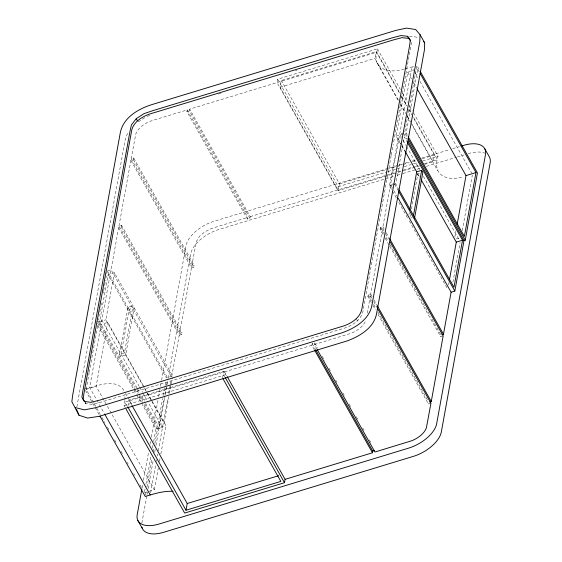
<?xml version="1.0" encoding="UTF-8"?>
<svg xmlns="http://www.w3.org/2000/svg" width="562" height="562" viewBox="0 0 562 562"><rect width="100%" height="100%" fill="white"/><g stroke="black" fill="none" stroke-linecap="round" stroke-linejoin="round"><path stroke-width="0.42" stroke-dasharray="2.81 2.11" d="M124.862 400.474L124.104 405.581L125.776 408.546M124.94 399.596L124.94 394.468M76.868 406.881L125.129 140.043L127.848 132.393M411.532 42.241L393.393 143.486M98.385 319.933L98.631 318.556M99.095 316.02L99.397 314.334M99.811 312.065L100.774 306.754M101.055 305.229L101.469 302.939M103.267 293.034L103.541 291.509M103.682 290.751L104.23 287.702M104.644 285.419L105.614 280.101M106.021 277.832L106.33 276.146M106.787 273.61L107.166 271.544M93.489 402.385L86.148 389.354L89.119 372.999M89.253 372.255L97.746 325.44L107.728 322.405L144.244 387.218M137.03 388.124L99.6 321.703L108.15 274.607L114.388 272.711L133.025 305.784L124.476 352.873L119.488 354.39L120.647 356.463L125.642 354.938L134.185 307.85L129.197 309.367L120.647 356.463M121.462 225.229L182.025 332.718L179.531 333.477L118.968 225.994L121.462 225.229L121.16 226.915L118.659 227.673L89.667 387.45L96.545 399.652M118.968 225.994L130.869 160.395L133.363 159.636L133.672 157.957L131.171 158.716L191.74 266.198L194.234 265.44L133.672 157.957M131.171 158.716L135.751 134.17A16.41 8.479 -29.4 0 1 151.403 120.83L187.188 109.899L247.751 217.382L247.449 219.061L249.942 218.302L250.245 216.623L189.682 109.14L376.849 52.217L377.46 48.852L277.635 79.207L277.024 82.572L337.593 190.054L338.205 186.689L277.635 79.207M124.476 352.873L105.839 319.806L114.388 272.711M144.385 492.705L154.367 489.671L96.13 386.319L107.728 322.405M119.488 354.39L128.031 307.302L133.025 305.784M127.918 406.052L128.986 400.165L223.817 371.32L226.381 375.88M247.449 219.061L186.886 111.578L187.188 109.899M249.942 218.302L189.38 110.819L189.682 109.14M142.053 488.055L142.678 484.606M143.458 480.292L148.621 451.827M150.033 444.064L150.504 441.479M151.283 437.166L158.013 400.074M158.639 396.624L160.36 387.141M160.521 386.277L161.456 381.099M161.61 380.242L186.029 245.685A27.707 14.31 -29.4 0 1 214.038 221.28L404.127 163.465M144.539 491.848L145.467 486.713M145.937 484.128L150.988 456.295M152.471 448.125L153.012 445.153M153.686 441.444L155.976 428.792L142.291 404.507M168.902 396.554L164.076 423.151L157.838 425.048L162.664 398.451M163.219 395.402L164.603 387.78M165.017 385.497L165.699 381.703M145.509 494.967L146.211 491.104M146.956 487.015L152.154 458.36M153.37 451.679L154.178 447.226M154.845 443.516L157.451 429.178L137.95 394.573M164.659 395.943L158.695 428.799L144.546 403.692M164.933 394.419L166.176 387.583M166.584 385.314L167.357 381.092M141.856 523.06L146.865 495.459M147.019 494.595L147.49 492.01M148.115 488.561L153.285 460.095M154.69 452.333L155.316 448.883M155.941 445.434L164.554 397.994M165.179 394.545L167.996 379.02M168.15 378.156L190.687 253.954A27.707 14.31 -29.4 0 1 218.695 229.549L393.716 176.313M150.616 492.818L155.8 464.268M156.334 461.297L156.608 459.814M157.283 456.098L157.683 453.871M158.224 450.907L167.848 397.854M168.677 393.288L170.167 385.089M170.3 384.359L171.01 380.418M118.659 227.673L179.222 335.156L171.593 377.2L111.03 269.718L107.286 270.856M179.531 333.477L191.431 267.877L130.869 160.395M191.74 266.198L196.321 241.632L199.398 236.454L204.554 231.994L211.551 228.46L247.751 217.382M169.457 393.505L171.066 384.619M171.22 383.762L172.316 377.741M179.222 335.156L181.723 334.397L182.025 332.718M191.431 267.877L193.925 267.119L194.234 265.44M154.367 489.671L158.273 468.111M159.489 461.43L160.163 457.714M160.837 453.998L165.959 425.757L152.26 401.437M222.594 378.05L223.817 371.32M224.779 376.73L223.922 375.219L224.533 371.861L226.809 375.894M419.716 165.839L338.31 190.595L280.08 87.243L281.295 80.521L376.126 51.676L399.533 93.215M338.31 190.595L339.532 183.865L281.295 80.521M314.404 349.775L311.875 345.293L312.184 343.614L314.678 342.855L317.621 348.075M316.898 349.016L314.376 344.534L314.678 342.855M398.458 100.198L374.91 58.406L376.126 51.676M391.187 155.653L363.438 308.545C362.553 320.221 350.878 326.775 340.607 329.29L101.322 402.069L92.758 404.359L85.838 403.642L84.455 401.437M391.335 154.838L393.245 144.301M400.509 143.872L396.168 136.159L407.759 72.245L412.754 70.728M371.257 302.447L367.892 296.476L368.194 294.797L370.695 294.038L382.596 228.439L380.102 229.198L383.467 235.169M380.102 229.198L380.404 227.519L382.898 226.76L411.89 66.983L413.555 66.471M396.28 197.88L389.501 185.853L398.051 138.765L401.12 137.831M367.225 313.139L370.386 295.717L367.892 296.476M399.139 189.991L395.746 183.957L404.289 136.868L407.689 142.903M407.352 135.259L406.143 133.124L417.742 69.21L416.077 69.716M408.918 214.649L409.276 212.647M410.084 216.714L410.443 214.719M411.482 209.008L417.847 173.904L420.348 173.145M424.64 164.336L433.14 161.751L434.363 155.028L412.22 115.73M413.449 112.723L438.023 156.334C431.932 175.456 446.909 181.596 463.172 176.889M454.848 237.052L455.965 230.87M448.518 284.927L448.94 282.588M430.949 403.2L428.455 403.959L428.764 402.28M443.158 335.921L440.664 336.68L440.966 335.001L430.871 317.087M452.923 282.11L460.116 242.461M462.273 230.575L472.326 175.168M138.301 121.856L146.261 116.72M147.061 116.418L150.279 115.217M218.393 94.051L220.733 93.341M295.387 70.629L296.947 70.159M186.886 111.578L189.38 110.819M280.08 87.243L374.91 58.406M403.846 132.99L399.687 134.255L401.963 138.294M396.168 136.159L406.143 133.124M404.97 163.205L409.157 161.933M412.508 160.915L415.852 159.896M421.718 158.112L449.354 149.71M452.698 148.691L459.4 146.654M339.532 183.865L385.406 169.914M386.951 169.443L396.203 166.633M396.976 166.394L402.378 164.75M403.144 164.518L409.319 162.643M412.403 161.701L416.252 160.535M422.406 158.66L434.363 155.028M338.205 186.689L387.344 171.747M388.11 171.515L395.824 169.169M397.369 168.698L401.999 167.293M404.31 166.584L411.251 164.476M413.562 163.774L418.95 162.137M422.75 160.978L438.023 156.334M250.245 216.623L395.212 172.527M397.531 171.824L402.926 170.188M403.699 169.949L414.482 166.668M415.255 166.436L418.332 165.502M424.38 163.661L437.412 159.699L413.358 117.008M397.067 175.295L402.09 173.77M402.926 173.51L420.517 168.164M426.375 166.38L456.52 157.212M457.363 156.96L464.057 154.922M394.271 183.57L390.534 184.715L392.662 188.495M389.501 185.853L392.578 184.919M393.365 184.68L395.746 183.957M410.632 218.168L412.297 217.663M96.889 321.696L101.877 320.178L139.137 386.305M99.6 321.703L105.839 319.806M456.063 239.005L459.393 237.993M84.679 388.967C96.559 386.263 116.418 377.144 124.357 391.201M86.148 389.354L96.13 386.319M311.875 345.293L124.715 402.216L127.293 406.79M314.376 344.534L350.147 333.603A16.41 8.479 -29.4 0 0 365.806 320.291M124.104 405.581L223.922 375.219M155.976 428.792L165.959 425.757M157.451 429.178L162.439 427.661L147.588 401.303M404.296 68.964C391.552 73.727 371.573 70.173 376.849 52.217L399.73 92.814M405.146 68.747L411.89 66.983L414.145 70.974M409.473 36.776L411.883 36.298L418.704 37.535M84.918 402.167L85.838 403.642L84.967 402.216M418.971 69.168L416.885 65.459L404.675 132.737L407.576 137.887M417.742 69.21L419.343 72.041M414.988 72.47L417.903 77.654M420.004 81.371L471.616 172.97M407.759 72.245L412.087 79.923M413.758 82.888L416.786 88.255M377.46 48.852L400.341 89.456M402.455 93.208L407.527 102.214M409.642 105.965L412.178 110.468M401.76 96.425L406.916 105.579M409.031 109.33L411.637 113.96M401.647 96.966L406.726 105.972M408.841 109.73L411.798 114.985M400.425 103.696L405.504 112.702M407.45 116.158L410.45 121.476M412.157 124.518L433.14 161.751M377.207 63.225L398.254 100.577M400.404 104.391L405.553 113.538M407.274 116.587L410.281 121.926M410.71 122.685L437.77 170.715M403.797 133.77L406.846 139.179M403.109 140.331L406.157 145.741M406.572 146.478L419.617 169.626M423.418 176.377L459.512 240.431M398.051 138.765L401.437 144.778M401.837 145.488L404.83 150.792M417.847 173.904L419.561 176.939M401.732 146.036L404.731 151.354M417.144 173.398L419.582 177.711M394.643 184.231L398.472 191.031M393.892 190.687L397.678 197.403M398.823 202.39L408.138 218.927M409.305 220.992L447.738 289.205M382.898 226.76L384.162 229.001M386.263 232.731L389.628 238.702M382.596 228.439L385.118 232.921M385.539 233.666L388.483 238.892M380.404 227.519L383.769 233.49M385.869 237.22L387.977 240.95M390.077 244.688L417.418 293.202M418.254 294.699L430.457 316.343M385.146 238.155L389.354 245.622M389.775 246.367L440.664 336.68M370.695 294.038L372.374 297.017M374.06 300.003L377.425 305.974M370.386 295.717L372.072 298.703M373.751 301.689L377.538 308.405M368.194 294.797L371.559 300.761M373.667 304.499L375.767 308.229M377.868 311.959L413.618 375.409M414.039 376.154L419.926 386.607M421.191 388.841L428.342 401.528M372.936 305.433L375.465 309.908M377.987 314.39L428.455 403.959M322.251 356.287L324.773 360.769M328.981 368.229L330.66 371.215M335.711 380.172L336.968 382.413M342.855 392.866L344.541 395.852M349.171 404.057L350.85 407.043M356.315 416.751L358.001 419.737M362.623 427.942L364.309 430.928M369.353 439.884L371.461 443.622M312.184 343.614L315.127 348.833M133.363 159.636L193.925 267.119M121.16 226.915L181.723 334.397M134.185 307.85L172.618 376.062L166.38 377.959L108.15 274.607M128.031 307.302L129.197 309.367M107.658 271.509L167.476 377.671M144.553 387.759L147.118 392.318M147.546 393.077L151.859 400.727M125.642 354.938L146.991 392.838M147.181 393.168L151.691 401.17M151.873 401.5L164.076 423.151M139.559 387.056L142.516 392.304M142.945 393.056L147.167 400.558M137.423 388.82L139.769 392.986M141.722 396.456L144.462 401.317M145.635 403.397L157.838 425.048M98.505 321.97L135.161 387.028M137.121 390.499L138.294 392.585M139.074 393.976L143.373 401.605M97.739 323.206L134.571 388.574M134.992 389.318L137.528 393.822M97.746 325.44L136.376 394.004M136.798 394.756L141.87 403.755M125.642 393.491L127.363 396.54M127.792 397.306L132.52 405.687M128.986 400.165L131.986 405.483M96.945 400.369L104.272 413.372M94.332 403.881L100.247 414.384M101.94 417.383L104.904 422.638M107.44 427.141L109.133 430.141M114.627 439.898L116.32 442.905M120.971 451.16L122.664 454.166M127.314 462.421L128.164 463.917M133.658 473.675L134.508 475.178M139.987 484.908L141.589 487.739M85.515 390.45L92.365 402.603M92.779 403.347L99.523 415.311M356.505 318.752L357.348 321.127M468.244 153.644A27.707 14.31 -29.4 0 1 484.999 153.208"/><path stroke-width="0.84" d="M424.661 42.761L424.535 49.28L376.779 312.486C374.749 327.365 360.207 336.062 347.302 340.874L99.2 416.337L87.616 418.058L79.024 415.269L71.852 401.704L72.667 395.248L120.366 132.344C123.591 117.205 138.702 108.656 152.435 104.427L395.831 30.397L406.593 28.1L415.655 29.519L420.053 34.661L424.661 42.761L423.6 41.532M420.053 34.661L419.807 41.398L372.128 304.175C369.908 319.406 354.84 328.482 341.394 332.992L95.772 407.696L84.356 409.853L75.301 407.583M141.891 488.912L137.198 514.792A27.707 14.31 -29.4 0 0 159.102 524.016L408.651 448.118A27.707 14.31 -29.4 0 0 436.66 423.713L485.491 154.606A27.707 14.31 -29.4 0 0 463.587 145.382L461.915 145.888M222.995 378.76L280.831 481.395L186.001 510.24L187.216 503.51L132.133 405.743M126.19 409.291L184.666 513.064L284.491 482.709L285.096 479.344L227.231 376.645M409.846 209.507L416.688 171.839L405.272 151.585M413.414 215.843L421.676 170.314L416.688 171.839M414.44 218.695L422.842 172.386L421.676 170.314M285.096 479.344L372.444 452.775L372.747 451.096L315.549 349.585M457.222 223.964L465.996 175.597L417.18 88.965M449.445 279.785L456.281 242.11L421.268 179.966M429.593 402.027L431.258 401.521L443.158 335.921L390.168 241.878M441.802 334.748L443.467 334.242L451.096 292.198L398.1 198.14M407.689 142.903L462.526 240.213L453.977 287.308L399.139 189.991M420.137 73.46L475.979 172.562L464.381 236.469L408.153 136.685M451.096 292.198L454.841 291.06L463.994 240.599L408.026 141.28M463.58 240.726L465.238 240.22L477.447 172.948L420.144 71.241M410.597 40.956L408.722 38.385L401.858 37.668L393.203 39.979L154.178 112.674C144.069 115.217 132.21 121.406 131.22 132.997L83.935 393.59L83.071 399.217L84.455 401.43M136.278 118.617L131.424 124.897L130.103 130.686L82.754 391.623L81.897 397.236L84.455 401.437L91.079 402.35L99.706 400.144L339.898 327.091C349.943 324.52 361.415 318.071 362.258 306.592L409.635 45.501L410.323 39.972L407.541 36.305L401.008 35.561L392.417 37.794L152.745 110.686L144.041 113.636L136.278 118.617L137.353 120.774M465.996 175.597L475.979 172.562M456.281 242.11L462.526 240.213M173.068 491.314C163.521 490.795 154.276 493.759 145.242 496.457L99.945 416.063M187.216 503.51L278.689 475.691M372.747 451.096L374.411 450.591M407.541 36.305L408.722 38.385M484.866 148.951L489.523 157.22A27.707 14.31 -29.4 0 1 490.148 162.875L441.318 431.981A27.707 14.31 -29.4 0 1 413.316 456.386L163.76 532.284A27.707 14.31 -29.4 0 1 141.947 527.268M407.97 138.575L465.238 240.22M398.865 191.726L454.841 291.06M389.628 238.702L443.467 334.242M377.425 305.974L431.258 401.521M377.959 309.149L430.949 403.2L426.481 427.394A16.403 8.472 -29.4 0 1 411.173 440.924L374.938 452.017L317.319 349.761M314.825 350.519L372.444 452.775M225.2 377.488L284.491 482.709M127.764 406.888L186.001 510.24M104.701 414.131L150.23 494.932M137.831 520.447L142.488 528.716M76.537 409.361L79.024 415.269"/></g></svg>
